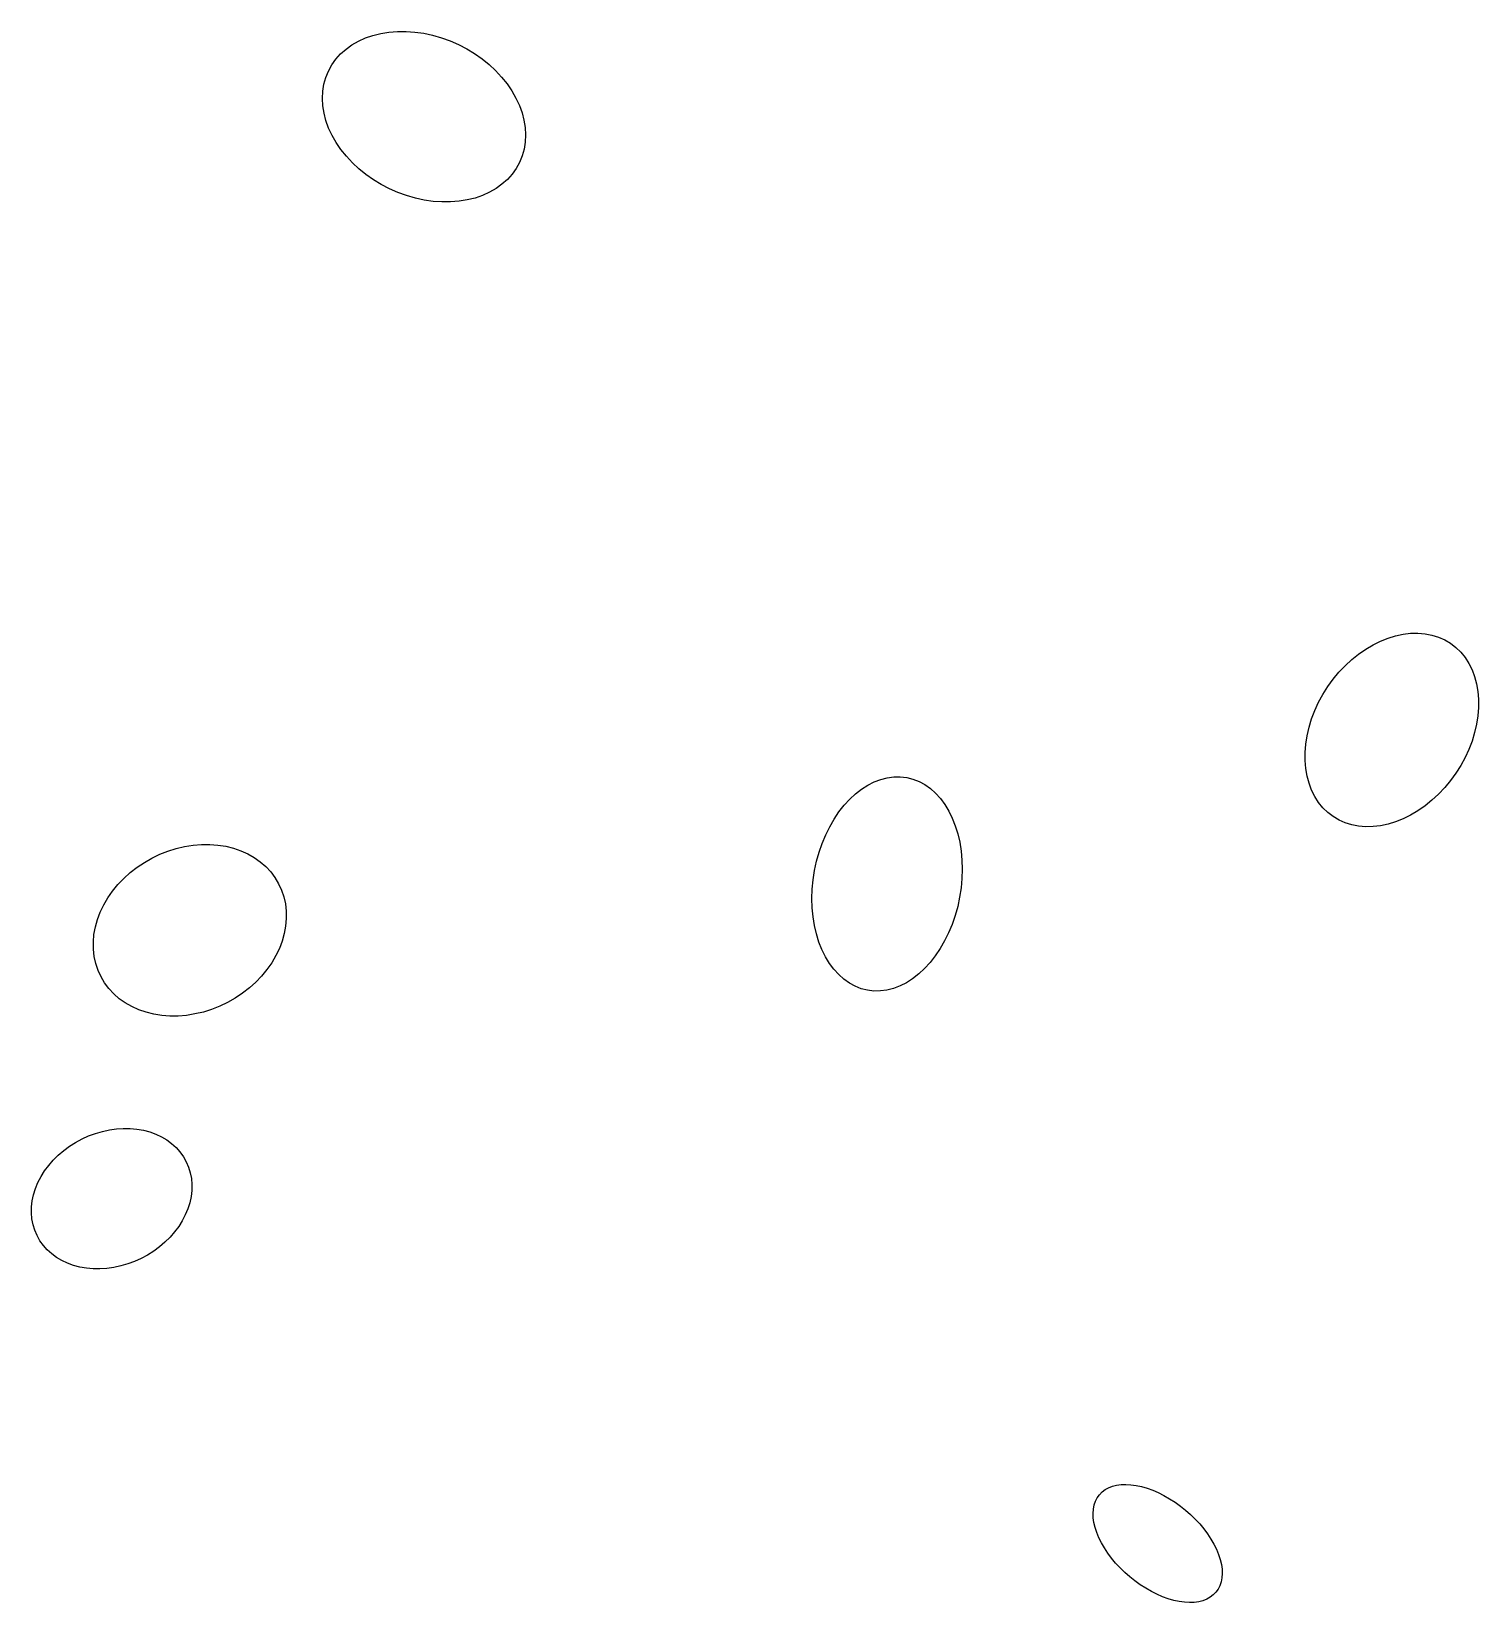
# Model space of a CAD drawing. Header units: metres. Extents: x -12209 to 21926, y -292849 to -276463.
# Drawn here: x 15285 to 21132, y -284554 to -278205 of the extents above; entities that cross this region are included whole.
import ezdxf

# ---------------------------------------------------------------- set-up
doc = ezdxf.new("R2010")
doc.units = ezdxf.units.M

msp = doc.modelspace()

# ---------------------------------------------------------------- linework, layer by layer
at = {"layer": 'LAYER'}
for p, q in [((16696.77, -278213.13), (16729.81, -278207.82)), ((16696.77, -278213.13), (16729.81, -278207.82)), ((16729.81, -278207.82), (16763.92, -278205.11)), ((16729.81, -278207.82), (16763.92, -278205.11)), ((16763.92, -278205.11), (16798.86, -278205.03)), ((16763.92, -278205.11), (16798.86, -278205.03)), ((16798.86, -278205.03), (16834.34, -278207.57)), ((16798.86, -278205.03), (16834.34, -278207.57)), ((16834.34, -278207.57), (16870.1, -278212.71)), ((16834.34, -278207.57), (16870.1, -278212.71)), ((16870.1, -278212.71), (16905.88, -278220.42)), ((16870.1, -278212.71), (16905.88, -278220.42)), ((16556.13, -278276.6), (16580.24, -278259.27)), ((16556.13, -278276.6), (16580.24, -278259.27)), ((16580.24, -278259.27), (16606.57, -278244.16)), ((16580.24, -278259.27), (16606.57, -278244.16)), ((16606.57, -278244.16), (16634.91, -278231.36)), ((16606.57, -278244.16), (16634.91, -278231.36)), ((16634.91, -278231.36), (16665.06, -278220.99)), ((16634.91, -278231.36), (16665.06, -278220.99)), ((16665.06, -278220.99), (16696.77, -278213.13)), ((16665.06, -278220.99), (16696.77, -278213.13)), ((16905.88, -278220.42), (16941.39, -278230.64)), ((16905.88, -278220.42), (16941.39, -278230.64)), ((16941.39, -278230.64), (16976.36, -278243.28)), ((16941.39, -278230.64), (16976.36, -278243.28)), ((16976.36, -278243.28), (17010.54, -278258.25)), ((16976.36, -278243.28), (17010.54, -278258.25)), ((17010.54, -278258.25), (17043.65, -278275.44)), ((17010.54, -278258.25), (17043.65, -278275.44)), ((17043.65, -278275.44), (17075.45, -278294.72)), ((17043.65, -278275.44), (17075.45, -278294.72)), ((16498.81, -278340.45), (16515.26, -278317.34)), ((16498.81, -278340.45), (16515.26, -278317.34)), ((16515.26, -278317.34), (16534.41, -278296.01)), ((16515.26, -278317.34), (16534.41, -278296.01)), ((16534.41, -278296.01), (16556.13, -278276.6)), ((16534.41, -278296.01), (16556.13, -278276.6)), ((17075.45, -278294.72), (17105.7, -278315.94)), ((17075.45, -278294.72), (17105.7, -278315.94)), ((17105.7, -278315.94), (17134.17, -278338.94)), ((17105.7, -278315.94), (17134.17, -278338.94)), ((17134.17, -278338.94), (17160.63, -278363.54)), ((17134.17, -278338.94), (17160.63, -278363.54)), ((16466.88, -278418.55), (16474.53, -278391.24)), ((16466.88, -278418.55), (16474.53, -278391.24)), ((16474.53, -278391.24), (16485.2, -278365.14)), ((16474.53, -278391.24), (16485.2, -278365.14)), ((16485.2, -278365.14), (16498.81, -278340.45)), ((16485.2, -278365.14), (16498.81, -278340.45)), ((16485.2, -278365.14), (16485.2, -278365.14)), ((16485.2, -278365.14), (16485.2, -278365.14)), ((17160.63, -278363.54), (17184.89, -278389.55)), ((17160.63, -278363.54), (17184.89, -278389.55)), ((17184.89, -278389.55), (17206.77, -278416.79)), ((17184.89, -278389.55), (17206.77, -278416.79)), ((16460.84, -278475.94), (16462.3, -278446.85)), ((16460.84, -278475.94), (16462.3, -278446.85)), ((16462.3, -278446.85), (16466.88, -278418.55)), ((16462.3, -278446.85), (16466.88, -278418.55)), ((17206.77, -278416.79), (17226.09, -278445.04)), ((17206.77, -278416.79), (17226.09, -278445.04)), ((17226.09, -278445.04), (17242.71, -278474.08)), ((17226.09, -278445.04), (17242.71, -278474.08)), ((16462.5, -278505.59), (16460.84, -278475.94)), ((16462.5, -278505.59), (16460.84, -278475.94)), ((16467.27, -278535.57), (16462.5, -278505.59)), ((16467.27, -278535.57), (16462.5, -278505.59)), ((17242.71, -278474.08), (17256.5, -278503.7)), ((17242.71, -278474.08), (17256.5, -278503.7)), ((17256.5, -278503.7), (17267.36, -278533.67)), ((17256.5, -278503.7), (17267.36, -278533.67)), ((16475.12, -278565.66), (16467.27, -278535.57)), ((16475.12, -278565.66), (16467.27, -278535.57)), ((16485.98, -278595.63), (16475.12, -278565.66)), ((16485.98, -278595.63), (16475.12, -278565.66)), ((17267.36, -278533.67), (17275.21, -278563.76)), ((17267.36, -278533.67), (17275.21, -278563.76)), ((17275.21, -278563.76), (17279.98, -278593.74)), ((17275.21, -278563.76), (17279.98, -278593.74)), ((16499.77, -278625.25), (16485.98, -278595.63)), ((16499.77, -278625.25), (16485.98, -278595.63)), ((16516.39, -278654.29), (16499.77, -278625.25)), ((16516.39, -278654.29), (16499.77, -278625.25)), ((16535.71, -278682.54), (16516.39, -278654.29)), ((16535.71, -278682.54), (16516.39, -278654.29)), ((17280.18, -278652.48), (17275.6, -278680.78)), ((17280.18, -278652.48), (17275.6, -278680.78)), ((17279.98, -278593.74), (17281.64, -278623.39)), ((17279.98, -278593.74), (17281.64, -278623.39)), ((17281.64, -278623.39), (17280.18, -278652.48)), ((17281.64, -278623.39), (17280.18, -278652.48)), ((16557.59, -278709.78), (16535.71, -278682.54)), ((16557.59, -278709.78), (16535.71, -278682.54)), ((16581.85, -278735.8), (16557.59, -278709.78)), ((16581.85, -278735.8), (16557.59, -278709.78)), ((17267.95, -278708.09), (17257.28, -278734.19)), ((17267.95, -278708.09), (17257.28, -278734.19)), ((17275.6, -278680.78), (17267.95, -278708.09)), ((17275.6, -278680.78), (17267.95, -278708.09)), ((16608.31, -278760.4), (16581.85, -278735.8)), ((16608.31, -278760.4), (16581.85, -278735.8)), ((16636.78, -278783.39), (16608.31, -278760.4)), ((16636.78, -278783.39), (16608.31, -278760.4)), ((16667.03, -278804.61), (16636.78, -278783.39)), ((16667.03, -278804.61), (16636.78, -278783.39)), ((17227.23, -278781.99), (17208.07, -278803.33)), ((17227.23, -278781.99), (17208.07, -278803.33)), ((17243.67, -278758.89), (17227.23, -278781.99)), ((17243.67, -278758.89), (17227.23, -278781.99)), ((17257.28, -278734.19), (17243.67, -278758.89)), ((17257.28, -278734.19), (17243.67, -278758.89)), ((16698.83, -278823.89), (16667.03, -278804.61)), ((16698.83, -278823.89), (16667.03, -278804.61)), ((16731.95, -278841.08), (16698.83, -278823.89)), ((16731.95, -278841.08), (16698.83, -278823.89)), ((16766.12, -278856.06), (16731.95, -278841.08)), ((16766.12, -278856.06), (16731.95, -278841.08)), ((17162.24, -278840.06), (17135.91, -278855.18)), ((17162.24, -278840.06), (17135.91, -278855.18)), ((17186.36, -278822.73), (17162.24, -278840.06)), ((17186.36, -278822.73), (17162.24, -278840.06)), ((17208.07, -278803.33), (17186.36, -278822.73)), ((17208.07, -278803.33), (17186.36, -278822.73)), ((16801.1, -278868.7), (16766.12, -278856.06)), ((16801.1, -278868.7), (16766.12, -278856.06)), ((16836.61, -278878.91), (16801.1, -278868.7)), ((16836.61, -278878.91), (16801.1, -278868.7)), ((16872.38, -278886.62), (16836.61, -278878.91)), ((16872.38, -278886.62), (16836.61, -278878.91)), ((16908.14, -278891.76), (16872.38, -278886.62)), ((16908.14, -278891.76), (16872.38, -278886.62)), ((16943.63, -278894.3), (16908.14, -278891.76)), ((16943.63, -278894.3), (16908.14, -278891.76)), ((16978.56, -278894.22), (16943.63, -278894.3)), ((16978.56, -278894.22), (16943.63, -278894.3)), ((17012.68, -278891.51), (16978.56, -278894.22)), ((17012.68, -278891.51), (16978.56, -278894.22)), ((17045.71, -278886.21), (17012.68, -278891.51)), ((17045.71, -278886.21), (17012.68, -278891.51)), ((17077.43, -278878.34), (17045.71, -278886.21)), ((17077.43, -278878.34), (17045.71, -278886.21)), ((17107.57, -278867.97), (17077.43, -278878.34)), ((17107.57, -278867.97), (17077.43, -278878.34)), ((17135.91, -278855.18), (17107.57, -278867.97)), ((17135.91, -278855.18), (17107.57, -278867.97)), ((20676.06, -280701.1), (20705.61, -280683.55)), ((20676.06, -280701.1), (20705.61, -280683.55)), ((20705.61, -280683.55), (20735.75, -280668.62)), ((20705.61, -280683.55), (20735.75, -280668.62)), ((20735.75, -280668.62), (20766.23, -280656.42)), ((20735.75, -280668.62), (20766.23, -280656.42)), ((20766.23, -280656.42), (20796.82, -280647.05)), ((20766.23, -280656.42), (20796.82, -280647.05)), ((20796.82, -280647.05), (20827.3, -280640.58)), ((20796.82, -280647.05), (20827.3, -280640.58)), ((20827.3, -280640.58), (20857.44, -280637.05)), ((20827.3, -280640.58), (20857.44, -280637.05)), ((20857.44, -280637.05), (20886.99, -280636.5)), ((20857.44, -280637.05), (20886.99, -280636.5)), ((20886.99, -280636.5), (20915.74, -280638.92)), ((20886.99, -280636.5), (20915.74, -280638.92)), ((20915.74, -280638.92), (20943.47, -280644.3)), ((20915.74, -280638.92), (20943.47, -280644.3)), ((20943.47, -280644.3), (20969.97, -280652.6)), ((20943.47, -280644.3), (20969.97, -280652.6)), ((20969.97, -280652.6), (20995.04, -280663.75)), ((20969.97, -280652.6), (20995.04, -280663.75)), ((20995.04, -280663.75), (21018.48, -280677.68)), ((20995.04, -280663.75), (21018.48, -280677.68)), ((21018.48, -280677.68), (21040.11, -280694.26)), ((21018.48, -280677.68), (21040.11, -280694.26)), ((20593.08, -280768.03), (20619.58, -280743.5)), ((20593.08, -280768.03), (20619.58, -280743.5)), ((20619.58, -280743.5), (20647.31, -280721.14)), ((20619.58, -280743.5), (20647.31, -280721.14)), ((20647.31, -280721.14), (20676.06, -280701.1)), ((20647.31, -280721.14), (20676.06, -280701.1)), ((21040.11, -280694.26), (21059.78, -280713.39)), ((21040.11, -280694.26), (21059.78, -280713.39)), ((21059.78, -280713.39), (21077.33, -280734.91)), ((21059.78, -280713.39), (21077.33, -280734.91)), ((21077.33, -280734.91), (21092.63, -280758.65)), ((21077.33, -280734.91), (21092.63, -280758.65)), ((20544.58, -280822.82), (20568.02, -280794.54)), ((20544.58, -280822.82), (20568.02, -280794.54)), ((20568.02, -280794.54), (20593.08, -280768.03)), ((20568.02, -280794.54), (20593.08, -280768.03)), ((21092.63, -280758.65), (21105.57, -280784.45)), ((21092.63, -280758.65), (21105.57, -280784.45)), ((21105.57, -280784.45), (21116.03, -280812.09)), ((21105.57, -280784.45), (21116.03, -280812.09)), ((21116.03, -280812.09), (21123.95, -280841.38)), ((21116.03, -280812.09), (21123.95, -280841.38)), ((20503.28, -280883.84), (20522.95, -280852.66)), ((20503.28, -280883.84), (20522.95, -280852.66)), ((20522.95, -280852.66), (20544.58, -280822.82)), ((20522.95, -280852.66), (20544.58, -280822.82)), ((21123.95, -280841.38), (21129.27, -280872.08)), ((21123.95, -280841.38), (21129.27, -280872.08)), ((21129.27, -280872.08), (21131.94, -280903.97)), ((21129.27, -280872.08), (21131.94, -280903.97)), ((20470.44, -280949.22), (20485.73, -280916.11)), ((20470.44, -280949.22), (20485.73, -280916.11)), ((20485.73, -280916.11), (20503.28, -280883.84)), ((20485.73, -280916.11), (20503.28, -280883.84)), ((21131.94, -280936.8), (21129.27, -280970.32)), ((21131.94, -280936.8), (21129.27, -280970.32)), ((21131.94, -280903.97), (21131.94, -280936.8)), ((21131.94, -280903.97), (21131.94, -280936.8)), ((20447.04, -281016.99), (20457.51, -280982.94)), ((20447.04, -281016.99), (20457.51, -280982.94)), ((20457.51, -280982.94), (20470.44, -280949.22)), ((20457.51, -280982.94), (20470.44, -280949.22)), ((21123.96, -281004.28), (21116.05, -281038.42)), ((21123.96, -281004.28), (21116.05, -281038.42)), ((21129.27, -280970.32), (21123.96, -281004.28)), ((21129.27, -280970.32), (21123.96, -281004.28)), ((20433.82, -281085.09), (20439.13, -281051.13)), ((20433.82, -281085.09), (20439.13, -281051.13)), ((20439.13, -281051.13), (20447.04, -281016.99)), ((20439.13, -281051.13), (20447.04, -281016.99)), ((21116.05, -281038.42), (21105.58, -281072.47)), ((21116.05, -281038.42), (21105.58, -281072.47)), ((20431.15, -281118.61), (20433.82, -281085.09)), ((20431.15, -281118.61), (20433.82, -281085.09)), ((20431.15, -281151.44), (20431.15, -281118.61)), ((20431.15, -281151.44), (20431.15, -281118.61)), ((21092.65, -281106.19), (21077.36, -281139.31)), ((21092.65, -281106.19), (21077.36, -281139.31)), ((21105.58, -281072.47), (21092.65, -281106.19)), ((21105.58, -281072.47), (21092.65, -281106.19)), ((20433.82, -281183.33), (20431.15, -281151.44)), ((20433.82, -281183.33), (20431.15, -281151.44)), ((20439.14, -281214.03), (20433.82, -281183.33)), ((20439.14, -281214.03), (20433.82, -281183.33)), ((21059.81, -281171.58), (21040.14, -281202.75)), ((21059.81, -281171.58), (21040.14, -281202.75)), ((21077.36, -281139.31), (21059.81, -281171.58)), ((21077.36, -281139.31), (21059.81, -281171.58)), ((18639.18, -281266.91), (18664.45, -281250.74)), ((18639.18, -281266.91), (18664.45, -281250.74)), ((18664.45, -281250.74), (18690.32, -281237.61)), ((18664.45, -281250.74), (18690.32, -281237.61)), ((18690.32, -281237.61), (18716.58, -281227.62)), ((18690.32, -281237.61), (18716.58, -281227.62)), ((18716.58, -281227.62), (18743.04, -281220.84)), ((18716.58, -281227.62), (18743.04, -281220.84)), ((18743.04, -281220.84), (18769.5, -281217.33)), ((18743.04, -281220.84), (18769.5, -281217.33)), ((18769.5, -281217.33), (18795.74, -281217.11)), ((18769.5, -281217.33), (18795.74, -281217.11)), ((18795.74, -281217.11), (18821.59, -281220.18)), ((18795.74, -281217.11), (18821.59, -281220.18)), ((18821.59, -281220.18), (18846.82, -281226.52)), ((18821.59, -281220.18), (18846.82, -281226.52)), ((18846.82, -281226.52), (18871.27, -281236.09)), ((18846.82, -281226.52), (18871.27, -281236.09)), ((18871.27, -281236.09), (18894.73, -281248.8)), ((18871.27, -281236.09), (18894.73, -281248.8)), ((18894.73, -281248.8), (18917.03, -281264.57)), ((18894.73, -281248.8), (18917.03, -281264.57)), ((20447.06, -281243.32), (20439.14, -281214.03)), ((20447.06, -281243.32), (20439.14, -281214.03)), ((20457.52, -281270.97), (20447.06, -281243.32)), ((20457.52, -281270.97), (20447.06, -281243.32)), ((21018.51, -281232.59), (20995.07, -281260.87)), ((21018.51, -281232.59), (20995.07, -281260.87)), ((21040.14, -281202.75), (21018.51, -281232.59)), ((21040.14, -281202.75), (21018.51, -281232.59)), ((18568.8, -281332.3), (18591.17, -281307.85)), ((18568.8, -281332.3), (18591.17, -281307.85)), ((18591.17, -281307.85), (18614.69, -281285.99)), ((18591.17, -281307.85), (18614.69, -281285.99)), ((18614.69, -281285.99), (18639.18, -281266.91)), ((18614.69, -281285.99), (18639.18, -281266.91)), ((18917.03, -281264.57), (18938.01, -281283.27)), ((18917.03, -281264.57), (18938.01, -281283.27)), ((18938.01, -281283.27), (18957.49, -281304.76)), ((18938.01, -281283.27), (18957.49, -281304.76)), ((18957.49, -281304.76), (18975.34, -281328.88)), ((18957.49, -281304.76), (18975.34, -281328.88)), ((20470.46, -281296.76), (20457.52, -281270.97)), ((20470.46, -281296.76), (20457.52, -281270.97)), ((20485.76, -281320.51), (20470.46, -281296.76)), ((20485.76, -281320.51), (20470.46, -281296.76)), ((20503.31, -281342.02), (20485.76, -281320.51)), ((20503.31, -281342.02), (20485.76, -281320.51)), ((20943.51, -281311.91), (20915.78, -281334.28)), ((20943.51, -281311.91), (20915.78, -281334.28)), ((20970.01, -281287.38), (20943.51, -281311.91)), ((20970.01, -281287.38), (20943.51, -281311.91)), ((20995.07, -281260.87), (20970.01, -281287.38)), ((20995.07, -281260.87), (20970.01, -281287.38)), ((18528.19, -281388.26), (18547.76, -281359.17)), ((18528.19, -281388.26), (18547.76, -281359.17)), ((18547.76, -281359.17), (18568.8, -281332.3)), ((18547.76, -281359.17), (18568.8, -281332.3)), ((18975.34, -281328.88), (18991.42, -281355.44)), ((18975.34, -281328.88), (18991.42, -281355.44)), ((18991.42, -281355.44), (19005.59, -281384.24)), ((18991.42, -281355.44), (19005.59, -281384.24)), ((19005.59, -281384.24), (19017.77, -281415.07)), ((19005.59, -281384.24), (19017.77, -281415.07)), ((20522.98, -281361.15), (20503.31, -281342.02)), ((20522.98, -281361.15), (20503.31, -281342.02)), ((20544.61, -281377.74), (20522.98, -281361.15)), ((20544.61, -281377.74), (20522.98, -281361.15)), ((20544.61, -281377.74), (20544.61, -281377.74)), ((20568.05, -281391.66), (20544.61, -281377.74)), ((20544.61, -281377.74), (20544.61, -281377.74)), ((20568.05, -281391.66), (20544.61, -281377.74)), ((20827.34, -281386.79), (20796.86, -281398.99)), ((20827.34, -281386.79), (20796.86, -281398.99)), ((20857.48, -281371.86), (20827.34, -281386.79)), ((20857.48, -281371.86), (20827.34, -281386.79)), ((20887.03, -281354.31), (20857.48, -281371.86)), ((20887.03, -281354.31), (20857.48, -281371.86)), ((20915.78, -281334.28), (20887.03, -281354.31)), ((20915.78, -281334.28), (20887.03, -281354.31)), ((18494.09, -281452.17), (18510.26, -281419.34)), ((18494.09, -281452.17), (18510.26, -281419.34)), ((18510.26, -281419.34), (18528.19, -281388.26)), ((18510.26, -281419.34), (18528.19, -281388.26)), ((19017.77, -281415.07), (19027.85, -281447.68)), ((19017.77, -281415.07), (19027.85, -281447.68)), ((19027.85, -281447.68), (19035.76, -281481.83)), ((19027.85, -281447.68), (19035.76, -281481.83)), ((20593.12, -281402.81), (20568.05, -281391.66)), ((20593.12, -281402.81), (20568.05, -281391.66)), ((20619.62, -281411.11), (20593.12, -281402.81)), ((20619.62, -281411.11), (20593.12, -281402.81)), ((20647.35, -281416.5), (20619.62, -281411.11)), ((20647.35, -281416.5), (20619.62, -281411.11)), ((20676.1, -281418.92), (20647.35, -281416.5)), ((20676.1, -281418.92), (20647.35, -281416.5)), ((20705.65, -281418.36), (20676.1, -281418.92)), ((20705.65, -281418.36), (20676.1, -281418.92)), ((20735.79, -281414.83), (20705.65, -281418.36)), ((20735.79, -281414.83), (20705.65, -281418.36)), ((20766.27, -281408.36), (20735.79, -281414.83)), ((20766.27, -281408.36), (20735.79, -281414.83)), ((20796.86, -281398.99), (20766.27, -281408.36)), ((20796.86, -281398.99), (20766.27, -281408.36)), ((15836.83, -281517.39), (15870.27, -281506.87)), ((15836.83, -281517.39), (15870.27, -281506.87)), ((15870.27, -281506.87), (15904.13, -281498.88)), ((15870.27, -281506.87), (15904.13, -281498.88)), ((15904.13, -281498.88), (15938.15, -281493.46)), ((15904.13, -281498.88), (15938.15, -281493.46)), ((15938.15, -281493.46), (15972.07, -281490.65)), ((15938.15, -281493.46), (15972.07, -281490.65)), ((15972.07, -281490.65), (16005.63, -281490.48)), ((15972.07, -281490.65), (16005.63, -281490.48)), ((16005.63, -281490.48), (16038.58, -281492.95)), ((16005.63, -281490.48), (16038.58, -281492.95)), ((16038.58, -281492.95), (16070.66, -281498.04)), ((16038.58, -281492.95), (16070.66, -281498.04)), ((16070.66, -281498.04), (16101.64, -281505.72)), ((16070.66, -281498.04), (16101.64, -281505.72)), ((16101.64, -281505.72), (16131.27, -281515.91)), ((16101.64, -281505.72), (16131.27, -281515.91)), ((18467.53, -281522.09), (18479.81, -281486.51)), ((18467.53, -281522.09), (18479.81, -281486.51)), ((18479.81, -281486.51), (18494.09, -281452.17)), ((18479.81, -281486.51), (18494.09, -281452.17)), ((19035.76, -281481.83), (19041.43, -281517.26)), ((19035.76, -281481.83), (19041.43, -281517.26)), ((15712.24, -281582.7), (15741.53, -281563.11)), ((15712.24, -281582.7), (15741.53, -281563.11)), ((15741.53, -281563.11), (15772.21, -281545.61)), ((15741.53, -281563.11), (15772.21, -281545.61)), ((15772.21, -281545.61), (15804.06, -281530.33)), ((15772.21, -281545.61), (15804.06, -281530.33)), ((15804.06, -281530.33), (15836.83, -281517.39)), ((15804.06, -281530.33), (15836.83, -281517.39)), ((16131.27, -281515.91), (16159.34, -281528.55)), ((16131.27, -281515.91), (16159.34, -281528.55)), ((16159.34, -281528.55), (16185.62, -281543.54)), ((16159.34, -281528.55), (16185.62, -281543.54)), ((16185.62, -281543.54), (16209.91, -281560.77)), ((16185.62, -281543.54), (16209.91, -281560.77)), ((16209.91, -281560.77), (16232.04, -281580.1)), ((16209.91, -281560.77), (16232.04, -281580.1)), ((18449.32, -281595.89), (18457.34, -281558.64)), ((18449.32, -281595.89), (18457.34, -281558.64)), ((18457.34, -281558.64), (18467.53, -281522.09)), ((18457.34, -281558.64), (18467.53, -281522.09)), ((19041.43, -281517.26), (19044.83, -281553.7)), ((19041.43, -281517.26), (19044.83, -281553.7)), ((19044.83, -281553.7), (19045.93, -281590.87)), ((19044.83, -281553.7), (19045.93, -281590.87)), ((15634.92, -281652.41), (15658.73, -281627.52)), ((15634.92, -281652.41), (15658.73, -281627.52)), ((15658.73, -281627.52), (15684.57, -281604.22)), ((15658.73, -281627.52), (15684.57, -281604.22)), ((15684.57, -281604.22), (15712.24, -281582.7)), ((15684.57, -281604.22), (15712.24, -281582.7)), ((16232.04, -281580.1), (16251.84, -281601.38)), ((16232.04, -281580.1), (16251.84, -281601.38)), ((16251.84, -281601.38), (16269.14, -281624.46)), ((16251.84, -281601.38), (16269.14, -281624.46)), ((16269.14, -281624.46), (16283.83, -281649.16)), ((16269.14, -281624.46), (16283.83, -281649.16)), ((18440.02, -281671.33), (18443.53, -281633.55)), ((18440.02, -281671.33), (18443.53, -281633.55)), ((18443.53, -281633.55), (18449.32, -281595.89)), ((18443.53, -281633.55), (18449.32, -281595.89)), ((19044.71, -281628.49), (19041.2, -281666.27)), ((19044.71, -281628.49), (19041.2, -281666.27)), ((19045.93, -281590.87), (19044.71, -281628.49)), ((19045.93, -281590.87), (19044.71, -281628.49)), ((15594.09, -281706.22), (15613.32, -281678.71)), ((15594.09, -281706.22), (15613.32, -281678.71)), ((15613.32, -281678.71), (15634.92, -281652.41)), ((15613.32, -281678.71), (15634.92, -281652.41)), ((16283.83, -281649.16), (16295.79, -281675.3)), ((16283.83, -281649.16), (16295.79, -281675.3)), ((16295.79, -281675.3), (16304.93, -281702.66)), ((16295.79, -281675.3), (16304.93, -281702.66)), ((16304.93, -281702.66), (16311.17, -281731.05)), ((16304.93, -281702.66), (16311.17, -281731.05)), ((18438.8, -281708.95), (18440.02, -281671.33)), ((18438.8, -281708.95), (18440.02, -281671.33)), ((19035.41, -281703.93), (19027.39, -281741.18)), ((19035.41, -281703.93), (19027.39, -281741.18)), ((19041.2, -281666.27), (19035.41, -281703.93)), ((19041.2, -281666.27), (19035.41, -281703.93)), ((15552, -281793.84), (15563.31, -281764)), ((15552, -281793.84), (15563.31, -281764)), ((15563.31, -281764), (15577.38, -281734.72)), ((15563.31, -281764), (15577.38, -281734.72)), ((15577.38, -281734.72), (15594.09, -281706.22)), ((15577.38, -281734.72), (15594.09, -281706.22)), ((16311.17, -281731.05), (16314.48, -281760.24)), ((16311.17, -281731.05), (16314.48, -281760.24)), ((16314.48, -281760.24), (16314.83, -281790.03)), ((16314.48, -281760.24), (16314.83, -281790.03)), ((18439.9, -281746.12), (18438.8, -281708.95)), ((18439.9, -281746.12), (18438.8, -281708.95)), ((18443.3, -281782.56), (18439.9, -281746.12)), ((18443.3, -281782.56), (18439.9, -281746.12)), ((19027.39, -281741.18), (19017.2, -281777.73)), ((19027.39, -281741.18), (19017.2, -281777.73)), ((15537.96, -281854.29), (15543.53, -281824.01)), ((15537.96, -281854.29), (15543.53, -281824.01)), ((15543.53, -281824.01), (15552, -281793.84)), ((15543.53, -281824.01), (15552, -281793.84)), ((16312.2, -281820.17), (16306.63, -281850.44)), ((16312.2, -281820.17), (16306.63, -281850.44)), ((16314.83, -281790.03), (16312.2, -281820.17)), ((16314.83, -281790.03), (16312.2, -281820.17)), ((18448.97, -281817.99), (18443.3, -281782.56)), ((18448.97, -281817.99), (18443.3, -281782.56)), ((18456.88, -281852.14), (18448.97, -281817.99)), ((18456.88, -281852.14), (18448.97, -281817.99)), ((19004.92, -281813.31), (18990.64, -281847.65)), ((19004.92, -281813.31), (18990.64, -281847.65)), ((19017.2, -281777.73), (19004.92, -281813.31)), ((19017.2, -281777.73), (19004.92, -281813.31)), ((15535.34, -281884.43), (15537.96, -281854.29)), ((15535.34, -281884.43), (15537.96, -281854.29)), ((15535.68, -281914.21), (15535.34, -281884.43)), ((15535.68, -281914.21), (15535.34, -281884.43)), ((16298.16, -281880.61), (16286.85, -281910.45)), ((16298.16, -281880.61), (16286.85, -281910.45)), ((16306.63, -281850.44), (16298.16, -281880.61)), ((16306.63, -281850.44), (16298.16, -281880.61)), ((18466.96, -281884.75), (18456.88, -281852.14)), ((18466.96, -281884.75), (18456.88, -281852.14)), ((18479.14, -281915.57), (18466.96, -281884.75)), ((18479.14, -281915.57), (18466.96, -281884.75)), ((18974.47, -281880.48), (18956.54, -281911.56)), ((18974.47, -281880.48), (18956.54, -281911.56)), ((18990.64, -281847.65), (18974.47, -281880.48)), ((18990.64, -281847.65), (18974.47, -281880.48)), ((15538.99, -281943.41), (15535.68, -281914.21)), ((15538.99, -281943.41), (15535.68, -281914.21)), ((15545.23, -281971.79), (15538.99, -281943.41)), ((15545.23, -281971.79), (15538.99, -281943.41)), ((16272.79, -281939.73), (16256.07, -281968.23)), ((16272.79, -281939.73), (16256.07, -281968.23)), ((16286.85, -281910.45), (16272.79, -281939.73)), ((16286.85, -281910.45), (16272.79, -281939.73)), ((18493.31, -281944.38), (18479.14, -281915.57)), ((18493.31, -281944.38), (18479.14, -281915.57)), ((18509.39, -281970.94), (18493.31, -281944.38)), ((18509.39, -281970.94), (18493.31, -281944.38)), ((18936.97, -281940.64), (18915.93, -281967.52)), ((18936.97, -281940.64), (18915.93, -281967.52)), ((18956.54, -281911.56), (18936.97, -281940.64)), ((18956.54, -281911.56), (18936.97, -281940.64)), ((15554.37, -281999.16), (15545.23, -281971.79)), ((15554.37, -281999.16), (15545.23, -281971.79)), ((15566.33, -282025.29), (15554.37, -281999.16)), ((15566.33, -282025.29), (15554.37, -281999.16)), ((16215.24, -282022.04), (16191.43, -282046.93)), ((16215.24, -282022.04), (16191.43, -282046.93)), ((16236.84, -281995.74), (16215.24, -282022.04)), ((16236.84, -281995.74), (16215.24, -282022.04)), ((16256.07, -281968.23), (16236.84, -281995.74)), ((16256.07, -281968.23), (16236.84, -281995.74)), ((18527.24, -281995.05), (18509.39, -281970.94)), ((18527.24, -281995.05), (18509.39, -281970.94)), ((18546.72, -282016.55), (18527.24, -281995.05)), ((18546.72, -282016.55), (18527.24, -281995.05)), ((18567.7, -282035.25), (18546.72, -282016.55)), ((18567.7, -282035.25), (18546.72, -282016.55)), ((18870.04, -282013.83), (18845.55, -282032.91)), ((18870.04, -282013.83), (18845.55, -282032.91)), ((18893.56, -281991.97), (18870.04, -282013.83)), ((18893.56, -281991.97), (18870.04, -282013.83)), ((18915.93, -281967.52), (18893.56, -281991.97)), ((18915.93, -281967.52), (18893.56, -281991.97)), ((15566.33, -282025.29), (15566.33, -282025.29)), ((15581.02, -282049.99), (15566.33, -282025.29)), ((15566.33, -282025.29), (15566.33, -282025.29)), ((15581.02, -282049.99), (15566.33, -282025.29)), ((15598.32, -282073.07), (15581.02, -282049.99)), ((15598.32, -282073.07), (15581.02, -282049.99)), ((15618.12, -282094.36), (15598.32, -282073.07)), ((15618.12, -282094.36), (15598.32, -282073.07)), ((16165.59, -282070.23), (16137.92, -282091.75)), ((16165.59, -282070.23), (16137.92, -282091.75)), ((16191.43, -282046.93), (16165.59, -282070.23)), ((16191.43, -282046.93), (16165.59, -282070.23)), ((18590, -282051.01), (18567.7, -282035.25)), ((18590, -282051.01), (18567.7, -282035.25)), ((18613.46, -282063.73), (18590, -282051.01)), ((18613.46, -282063.73), (18590, -282051.01)), ((18637.91, -282073.29), (18613.46, -282063.73)), ((18637.91, -282073.29), (18613.46, -282063.73)), ((18663.15, -282079.64), (18637.91, -282073.29)), ((18663.15, -282079.64), (18637.91, -282073.29)), ((18663.15, -282079.64), (18663.15, -282079.64)), ((18688.99, -282082.71), (18663.15, -282079.64)), ((18663.15, -282079.64), (18663.15, -282079.64)), ((18688.99, -282082.71), (18663.15, -282079.64)), ((18715.24, -282082.49), (18688.99, -282082.71)), ((18715.24, -282082.49), (18688.99, -282082.71)), ((18741.69, -282078.98), (18715.24, -282082.49)), ((18741.69, -282078.98), (18715.24, -282082.49)), ((18768.15, -282072.2), (18741.69, -282078.98)), ((18768.15, -282072.2), (18741.69, -282078.98)), ((18794.41, -282062.21), (18768.15, -282072.2)), ((18794.41, -282062.21), (18768.15, -282072.2)), ((18820.28, -282049.08), (18794.41, -282062.21)), ((18820.28, -282049.08), (18794.41, -282062.21)), ((18845.55, -282032.91), (18820.28, -282049.08)), ((18845.55, -282032.91), (18820.28, -282049.08)), ((15640.25, -282113.69), (15618.12, -282094.36)), ((15640.25, -282113.69), (15618.12, -282094.36)), ((15664.55, -282130.91), (15640.25, -282113.69)), ((15664.55, -282130.91), (15640.25, -282113.69)), ((15690.83, -282145.9), (15664.55, -282130.91)), ((15690.83, -282145.9), (15664.55, -282130.91)), ((15718.89, -282158.54), (15690.83, -282145.9)), ((15718.89, -282158.54), (15690.83, -282145.9)), ((16046.1, -282144.12), (16013.33, -282157.07)), ((16046.1, -282144.12), (16013.33, -282157.07)), ((16077.95, -282128.84), (16046.1, -282144.12)), ((16077.95, -282128.84), (16046.1, -282144.12)), ((16108.63, -282111.34), (16077.95, -282128.84)), ((16108.63, -282111.34), (16077.95, -282128.84)), ((16137.92, -282091.75), (16108.63, -282111.34)), ((16137.92, -282091.75), (16108.63, -282111.34)), ((15748.52, -282168.74), (15718.89, -282158.54)), ((15748.52, -282168.74), (15718.89, -282158.54)), ((15779.5, -282176.41), (15748.52, -282168.74)), ((15779.5, -282176.41), (15748.52, -282168.74)), ((15811.58, -282181.5), (15779.5, -282176.41)), ((15811.58, -282181.5), (15779.5, -282176.41)), ((15844.53, -282183.97), (15811.58, -282181.5)), ((15844.53, -282183.97), (15811.58, -282181.5)), ((15878.09, -282183.8), (15844.53, -282183.97)), ((15878.09, -282183.8), (15844.53, -282183.97)), ((15912.01, -282181), (15878.09, -282183.8)), ((15912.01, -282181), (15878.09, -282183.8)), ((15946.03, -282175.58), (15912.01, -282181)), ((15946.03, -282175.58), (15912.01, -282181)), ((15979.89, -282167.58), (15946.03, -282175.58)), ((15979.89, -282167.58), (15946.03, -282175.58)), ((16013.33, -282157.07), (15979.89, -282167.58)), ((16013.33, -282157.07), (15979.89, -282167.58)), ((15543.82, -282658.18), (15571.75, -282650.02)), ((15543.82, -282658.18), (15571.75, -282650.02)), ((15571.75, -282650.02), (15599.96, -282643.94)), ((15571.75, -282650.02), (15599.96, -282643.94)), ((15599.96, -282643.94), (15628.24, -282639.97)), ((15599.96, -282643.94), (15628.24, -282639.97)), ((15628.24, -282639.97), (15656.38, -282638.15)), ((15628.24, -282639.97), (15656.38, -282638.15)), ((15656.38, -282638.15), (15684.16, -282638.48)), ((15656.38, -282638.15), (15684.16, -282638.48)), ((15684.16, -282638.48), (15711.37, -282640.98)), ((15684.16, -282638.48), (15711.37, -282640.98)), ((15711.37, -282640.98), (15737.81, -282645.61)), ((15711.37, -282640.98), (15737.81, -282645.61)), ((15737.81, -282645.61), (15763.26, -282652.35)), ((15737.81, -282645.61), (15763.26, -282652.35)), ((15763.26, -282652.35), (15787.55, -282661.13)), ((15763.26, -282652.35), (15787.55, -282661.13)), ((15415.76, -282727.3), (15439.16, -282710.02)), ((15415.76, -282727.3), (15439.16, -282710.02)), ((15439.16, -282710.02), (15463.87, -282694.36)), ((15439.16, -282710.02), (15463.87, -282694.36)), ((15463.87, -282694.36), (15489.68, -282680.43)), ((15463.87, -282694.36), (15489.68, -282680.43)), ((15489.68, -282680.43), (15516.4, -282668.34)), ((15489.68, -282680.43), (15516.4, -282668.34)), ((15516.4, -282668.34), (15543.82, -282658.18)), ((15516.4, -282668.34), (15543.82, -282658.18)), ((15787.55, -282661.13), (15810.47, -282671.9)), ((15787.55, -282661.13), (15810.47, -282671.9)), ((15810.47, -282671.9), (15831.87, -282684.58)), ((15810.47, -282671.9), (15831.87, -282684.58)), ((15831.87, -282684.58), (15851.57, -282699.06)), ((15831.87, -282684.58), (15851.57, -282699.06)), ((15851.57, -282699.06), (15869.43, -282715.24)), ((15851.57, -282699.06), (15869.43, -282715.24)), ((15869.43, -282715.24), (15885.31, -282732.99)), ((15869.43, -282715.24), (15885.31, -282732.99)), ((15355.03, -282787.42), (15373.53, -282766.14)), ((15355.03, -282787.42), (15373.53, -282766.14)), ((15373.53, -282766.14), (15393.82, -282746.05)), ((15373.53, -282766.14), (15393.82, -282746.05)), ((15393.82, -282746.05), (15415.76, -282727.3)), ((15393.82, -282746.05), (15415.76, -282727.3)), ((15885.31, -282732.99), (15899.09, -282752.17)), ((15885.31, -282732.99), (15899.09, -282752.17)), ((15899.09, -282752.17), (15910.66, -282772.65)), ((15899.09, -282752.17), (15910.66, -282772.65)), ((15910.66, -282772.65), (15919.94, -282794.27)), ((15910.66, -282772.65), (15919.94, -282794.27)), ((15311.62, -282856.72), (15323.96, -282832.88)), ((15311.62, -282856.72), (15323.96, -282832.88)), ((15323.96, -282832.88), (15338.46, -282809.73)), ((15323.96, -282832.88), (15338.46, -282809.73)), ((15338.46, -282809.73), (15355.03, -282787.42)), ((15338.46, -282809.73), (15355.03, -282787.42)), ((15919.94, -282794.27), (15926.85, -282816.86)), ((15919.94, -282794.27), (15926.85, -282816.86)), ((15926.85, -282816.86), (15931.35, -282840.25)), ((15926.85, -282816.86), (15931.35, -282840.25)), ((15931.35, -282840.25), (15933.4, -282864.25)), ((15931.35, -282840.25), (15933.4, -282864.25)), ((15288.51, -282930.46), (15293.83, -282905.69)), ((15288.51, -282930.46), (15293.83, -282905.69)), ((15293.83, -282905.69), (15301.56, -282881.05)), ((15293.83, -282905.69), (15301.56, -282881.05)), ((15301.56, -282881.05), (15311.62, -282856.72)), ((15301.56, -282881.05), (15311.62, -282856.72)), ((15932.98, -282888.7), (15930.1, -282913.4)), ((15932.98, -282888.7), (15930.1, -282913.4)), ((15933.4, -282864.25), (15932.98, -282888.7)), ((15933.4, -282864.25), (15932.98, -282888.7)), ((15285.2, -282979.61), (15285.62, -282955.16)), ((15285.2, -282979.61), (15285.62, -282955.16)), ((15285.62, -282955.16), (15288.51, -282930.46)), ((15285.62, -282955.16), (15288.51, -282930.46)), ((15917.05, -282962.81), (15906.98, -282987.14)), ((15917.05, -282962.81), (15906.98, -282987.14)), ((15924.77, -282938.17), (15917.05, -282962.81)), ((15924.77, -282938.17), (15917.05, -282962.81)), ((15930.1, -282913.4), (15924.77, -282938.17)), ((15930.1, -282913.4), (15924.77, -282938.17)), ((15287.25, -283003.61), (15285.2, -282979.61)), ((15287.25, -283003.61), (15285.2, -282979.61)), ((15291.75, -283027), (15287.25, -283003.61)), ((15291.75, -283027), (15287.25, -283003.61)), ((15298.67, -283049.59), (15291.75, -283027)), ((15298.67, -283049.59), (15291.75, -283027)), ((15880.14, -283034.13), (15863.58, -283056.44)), ((15880.14, -283034.13), (15863.58, -283056.44)), ((15894.65, -283010.98), (15880.14, -283034.13)), ((15894.65, -283010.98), (15880.14, -283034.13)), ((15906.98, -282987.14), (15894.65, -283010.98)), ((15906.98, -282987.14), (15894.65, -283010.98)), ((15307.94, -283071.21), (15298.67, -283049.59)), ((15307.94, -283071.21), (15298.67, -283049.59)), ((15307.94, -283071.21), (15307.94, -283071.21)), ((15319.52, -283091.69), (15307.94, -283071.21)), ((15307.94, -283071.21), (15307.94, -283071.21)), ((15319.52, -283091.69), (15307.94, -283071.21)), ((15333.3, -283110.87), (15319.52, -283091.69)), ((15333.3, -283110.87), (15319.52, -283091.69)), ((15824.78, -283097.81), (15802.85, -283116.56)), ((15824.78, -283097.81), (15802.85, -283116.56)), ((15845.08, -283077.72), (15824.78, -283097.81)), ((15845.08, -283077.72), (15824.78, -283097.81)), ((15863.58, -283056.44), (15845.08, -283077.72)), ((15863.58, -283056.44), (15845.08, -283077.72)), ((15349.17, -283128.62), (15333.3, -283110.87)), ((15349.17, -283128.62), (15333.3, -283110.87)), ((15367.03, -283144.8), (15349.17, -283128.62)), ((15367.03, -283144.8), (15349.17, -283128.62)), ((15386.74, -283159.28), (15367.03, -283144.8)), ((15386.74, -283159.28), (15367.03, -283144.8)), ((15408.13, -283171.96), (15386.74, -283159.28)), ((15408.13, -283171.96), (15386.74, -283159.28)), ((15728.93, -283163.43), (15702.21, -283175.52)), ((15728.93, -283163.43), (15702.21, -283175.52)), ((15754.74, -283149.5), (15728.93, -283163.43)), ((15754.74, -283149.5), (15728.93, -283163.43)), ((15779.44, -283133.84), (15754.74, -283149.5)), ((15779.44, -283133.84), (15754.74, -283149.5)), ((15802.85, -283116.56), (15779.44, -283133.84)), ((15802.85, -283116.56), (15779.44, -283133.84)), ((15431.06, -283182.73), (15408.13, -283171.96)), ((15431.06, -283182.73), (15408.13, -283171.96)), ((15455.34, -283191.51), (15431.06, -283182.73)), ((15455.34, -283191.51), (15431.06, -283182.73)), ((15480.8, -283198.25), (15455.34, -283191.51)), ((15480.8, -283198.25), (15455.34, -283191.51)), ((15507.23, -283202.88), (15480.8, -283198.25)), ((15507.23, -283202.88), (15480.8, -283198.25)), ((15534.44, -283205.38), (15507.23, -283202.88)), ((15534.44, -283205.38), (15507.23, -283202.88)), ((15562.22, -283205.71), (15534.44, -283205.38)), ((15562.22, -283205.71), (15534.44, -283205.38)), ((15590.36, -283203.89), (15562.22, -283205.71)), ((15590.36, -283203.89), (15562.22, -283205.71)), ((15618.64, -283199.92), (15590.36, -283203.89)), ((15618.64, -283199.92), (15590.36, -283203.89)), ((15646.85, -283193.84), (15618.64, -283199.92)), ((15646.85, -283193.84), (15618.64, -283199.92)), ((15674.78, -283185.68), (15646.85, -283193.84)), ((15674.78, -283185.68), (15646.85, -283193.84)), ((15702.21, -283175.52), (15674.78, -283185.68)), ((15702.21, -283175.52), (15674.78, -283185.68)), ((19599.89, -284118.12), (19610.61, -284107.13)), ((19599.89, -284118.12), (19610.61, -284107.13)), ((19610.61, -284107.13), (19623.05, -284097.72)), ((19610.61, -284107.13), (19623.05, -284097.72)), ((19623.05, -284097.72), (19637.1, -284089.97)), ((19623.05, -284097.72), (19637.1, -284089.97)), ((19637.1, -284089.97), (19652.66, -284083.94)), ((19637.1, -284089.97), (19652.66, -284083.94)), ((19652.66, -284083.94), (19669.61, -284079.66)), ((19652.66, -284083.94), (19669.61, -284079.66)), ((19669.61, -284079.66), (19687.82, -284077.18)), ((19669.61, -284079.66), (19687.82, -284077.18)), ((19687.82, -284077.18), (19707.16, -284076.51)), ((19687.82, -284077.18), (19707.16, -284076.51)), ((19707.16, -284076.51), (19727.47, -284077.66)), ((19707.16, -284076.51), (19727.47, -284077.66)), ((19727.47, -284077.66), (19748.6, -284080.62)), ((19727.47, -284077.66), (19748.6, -284080.62)), ((19748.6, -284080.62), (19770.39, -284085.36)), ((19748.6, -284080.62), (19770.39, -284085.36)), ((19770.39, -284085.36), (19792.68, -284091.85)), ((19770.39, -284085.36), (19792.68, -284091.85)), ((19792.68, -284091.85), (19815.29, -284100.04)), ((19792.68, -284091.85), (19815.29, -284100.04)), ((19815.29, -284100.04), (19838.06, -284109.87)), ((19815.29, -284100.04), (19838.06, -284109.87)), ((19838.06, -284109.87), (19860.8, -284121.26)), ((19838.06, -284109.87), (19860.8, -284121.26)), ((19574.3, -284193.52), (19575.52, -284176.08)), ((19574.3, -284193.52), (19575.52, -284176.08)), ((19575.52, -284176.08), (19578.73, -284159.7)), ((19575.52, -284176.08), (19578.73, -284159.7)), ((19578.73, -284159.7), (19583.89, -284144.5)), ((19578.73, -284159.7), (19583.89, -284144.5)), ((19583.89, -284144.5), (19590.96, -284130.61)), ((19583.89, -284144.5), (19590.96, -284130.61)), ((19590.96, -284130.61), (19599.89, -284118.12)), ((19590.96, -284130.61), (19599.89, -284118.12)), ((19599.89, -284118.12), (19599.89, -284118.12)), ((19599.89, -284118.12), (19599.89, -284118.12)), ((19860.8, -284121.26), (19883.36, -284134.13)), ((19860.8, -284121.26), (19883.36, -284134.13)), ((19883.36, -284134.13), (19905.54, -284148.38)), ((19883.36, -284134.13), (19905.54, -284148.38)), ((19905.54, -284148.38), (19927.2, -284163.9)), ((19905.54, -284148.38), (19927.2, -284163.9)), ((19927.2, -284163.9), (19948.15, -284180.57)), ((19927.2, -284163.9), (19948.15, -284180.57)), ((19948.15, -284180.57), (19968.24, -284198.26)), ((19948.15, -284180.57), (19968.24, -284198.26)), ((19575.06, -284211.88), (19574.3, -284193.52)), ((19575.06, -284211.88), (19574.3, -284193.52)), ((19577.8, -284231.03), (19575.06, -284211.88)), ((19577.8, -284231.03), (19575.06, -284211.88)), ((19582.5, -284250.83), (19577.8, -284231.03)), ((19582.5, -284250.83), (19577.8, -284231.03)), ((19968.24, -284198.26), (19987.33, -284216.85)), ((19968.24, -284198.26), (19987.33, -284216.85)), ((19987.33, -284216.85), (20005.26, -284236.18)), ((19987.33, -284216.85), (20005.26, -284236.18)), ((20005.26, -284236.18), (20021.89, -284256.12)), ((20005.26, -284236.18), (20021.89, -284256.12)), ((19589.13, -284271.11), (19582.5, -284250.83)), ((19589.13, -284271.11), (19582.5, -284250.83)), ((19597.63, -284291.73), (19589.13, -284271.11)), ((19597.63, -284291.73), (19589.13, -284271.11)), ((19607.94, -284312.53), (19597.63, -284291.73)), ((19607.94, -284312.53), (19597.63, -284291.73)), ((20021.89, -284256.12), (20037.11, -284276.51)), ((20021.89, -284256.12), (20037.11, -284276.51)), ((20037.11, -284276.51), (20050.79, -284297.19)), ((20037.11, -284276.51), (20050.79, -284297.19)), ((20050.79, -284297.19), (20062.83, -284318.01)), ((20050.79, -284297.19), (20062.83, -284318.01)), ((19619.98, -284333.34), (19607.94, -284312.53)), ((19619.98, -284333.34), (19607.94, -284312.53)), ((19633.66, -284354.03), (19619.98, -284333.34)), ((19633.66, -284354.03), (19619.98, -284333.34)), ((19648.88, -284374.41), (19633.66, -284354.03)), ((19648.88, -284374.41), (19633.66, -284354.03)), ((20062.83, -284318.01), (20073.14, -284338.81)), ((20062.83, -284318.01), (20073.14, -284338.81)), ((20073.14, -284338.81), (20081.64, -284359.43)), ((20073.14, -284338.81), (20081.64, -284359.43)), ((20081.64, -284359.43), (20088.27, -284379.71)), ((20081.64, -284359.43), (20088.27, -284379.71)), ((19665.51, -284394.35), (19648.88, -284374.41)), ((19665.51, -284394.35), (19648.88, -284374.41)), ((19683.44, -284413.68), (19665.51, -284394.35)), ((19683.44, -284413.68), (19665.51, -284394.35)), ((19702.53, -284432.27), (19683.44, -284413.68)), ((19702.53, -284432.27), (19683.44, -284413.68)), ((19722.62, -284449.96), (19702.53, -284432.27)), ((19722.62, -284449.96), (19702.53, -284432.27)), ((20088.27, -284379.71), (20092.97, -284399.5)), ((20088.27, -284379.71), (20092.97, -284399.5)), ((20092.97, -284399.5), (20095.71, -284418.65)), ((20092.97, -284399.5), (20095.71, -284418.65)), ((20095.71, -284418.65), (20096.47, -284437.02)), ((20095.71, -284418.65), (20096.47, -284437.02)), ((19743.57, -284466.63), (19722.62, -284449.96)), ((19743.57, -284466.63), (19722.62, -284449.96)), ((19765.23, -284482.15), (19743.57, -284466.63)), ((19765.23, -284482.15), (19743.57, -284466.63)), ((19787.41, -284496.4), (19765.23, -284482.15)), ((19787.41, -284496.4), (19765.23, -284482.15)), ((19809.97, -284509.27), (19787.41, -284496.4)), ((19809.97, -284509.27), (19787.41, -284496.4)), ((20086.88, -284486.03), (20079.81, -284499.92)), ((20086.88, -284486.03), (20079.81, -284499.92)), ((20092.04, -284470.83), (20086.88, -284486.03)), ((20092.04, -284470.83), (20086.88, -284486.03)), ((20095.25, -284454.46), (20092.04, -284470.83)), ((20095.25, -284454.46), (20092.04, -284470.83)), ((20096.47, -284437.02), (20095.25, -284454.46)), ((20096.47, -284437.02), (20095.25, -284454.46)), ((19832.71, -284520.66), (19809.97, -284509.27)), ((19832.71, -284520.66), (19809.97, -284509.27)), ((19855.48, -284530.49), (19832.71, -284520.66)), ((19855.48, -284530.49), (19832.71, -284520.66)), ((19878.09, -284538.68), (19855.48, -284530.49)), ((19878.09, -284538.68), (19855.48, -284530.49)), ((19900.38, -284545.18), (19878.09, -284538.68)), ((19900.38, -284545.18), (19878.09, -284538.68)), ((19922.17, -284549.92), (19900.38, -284545.18)), ((19922.17, -284549.92), (19900.38, -284545.18)), ((19943.3, -284552.87), (19922.17, -284549.92)), ((19943.3, -284552.87), (19922.17, -284549.92)), ((19963.61, -284554.02), (19943.3, -284552.87)), ((19963.61, -284554.02), (19943.3, -284552.87)), ((19982.95, -284553.35), (19963.61, -284554.02)), ((19982.95, -284553.35), (19963.61, -284554.02)), ((20001.16, -284550.87), (19982.95, -284553.35)), ((20001.16, -284550.87), (19982.95, -284553.35)), ((20018.11, -284546.59), (20001.16, -284550.87)), ((20018.11, -284546.59), (20001.16, -284550.87)), ((20033.67, -284540.56), (20018.11, -284546.59)), ((20033.67, -284540.56), (20018.11, -284546.59)), ((20047.72, -284532.81), (20033.67, -284540.56)), ((20047.72, -284532.81), (20033.67, -284540.56)), ((20060.16, -284523.4), (20047.72, -284532.81)), ((20060.16, -284523.4), (20047.72, -284532.81)), ((20070.88, -284512.41), (20060.16, -284523.4)), ((20070.88, -284512.41), (20060.16, -284523.4)), ((20079.81, -284499.92), (20070.88, -284512.41)), ((20079.81, -284499.92), (20070.88, -284512.41))]:
    msp.add_line(p, q, dxfattribs=at)

doc.saveas('drawing.dxf')
